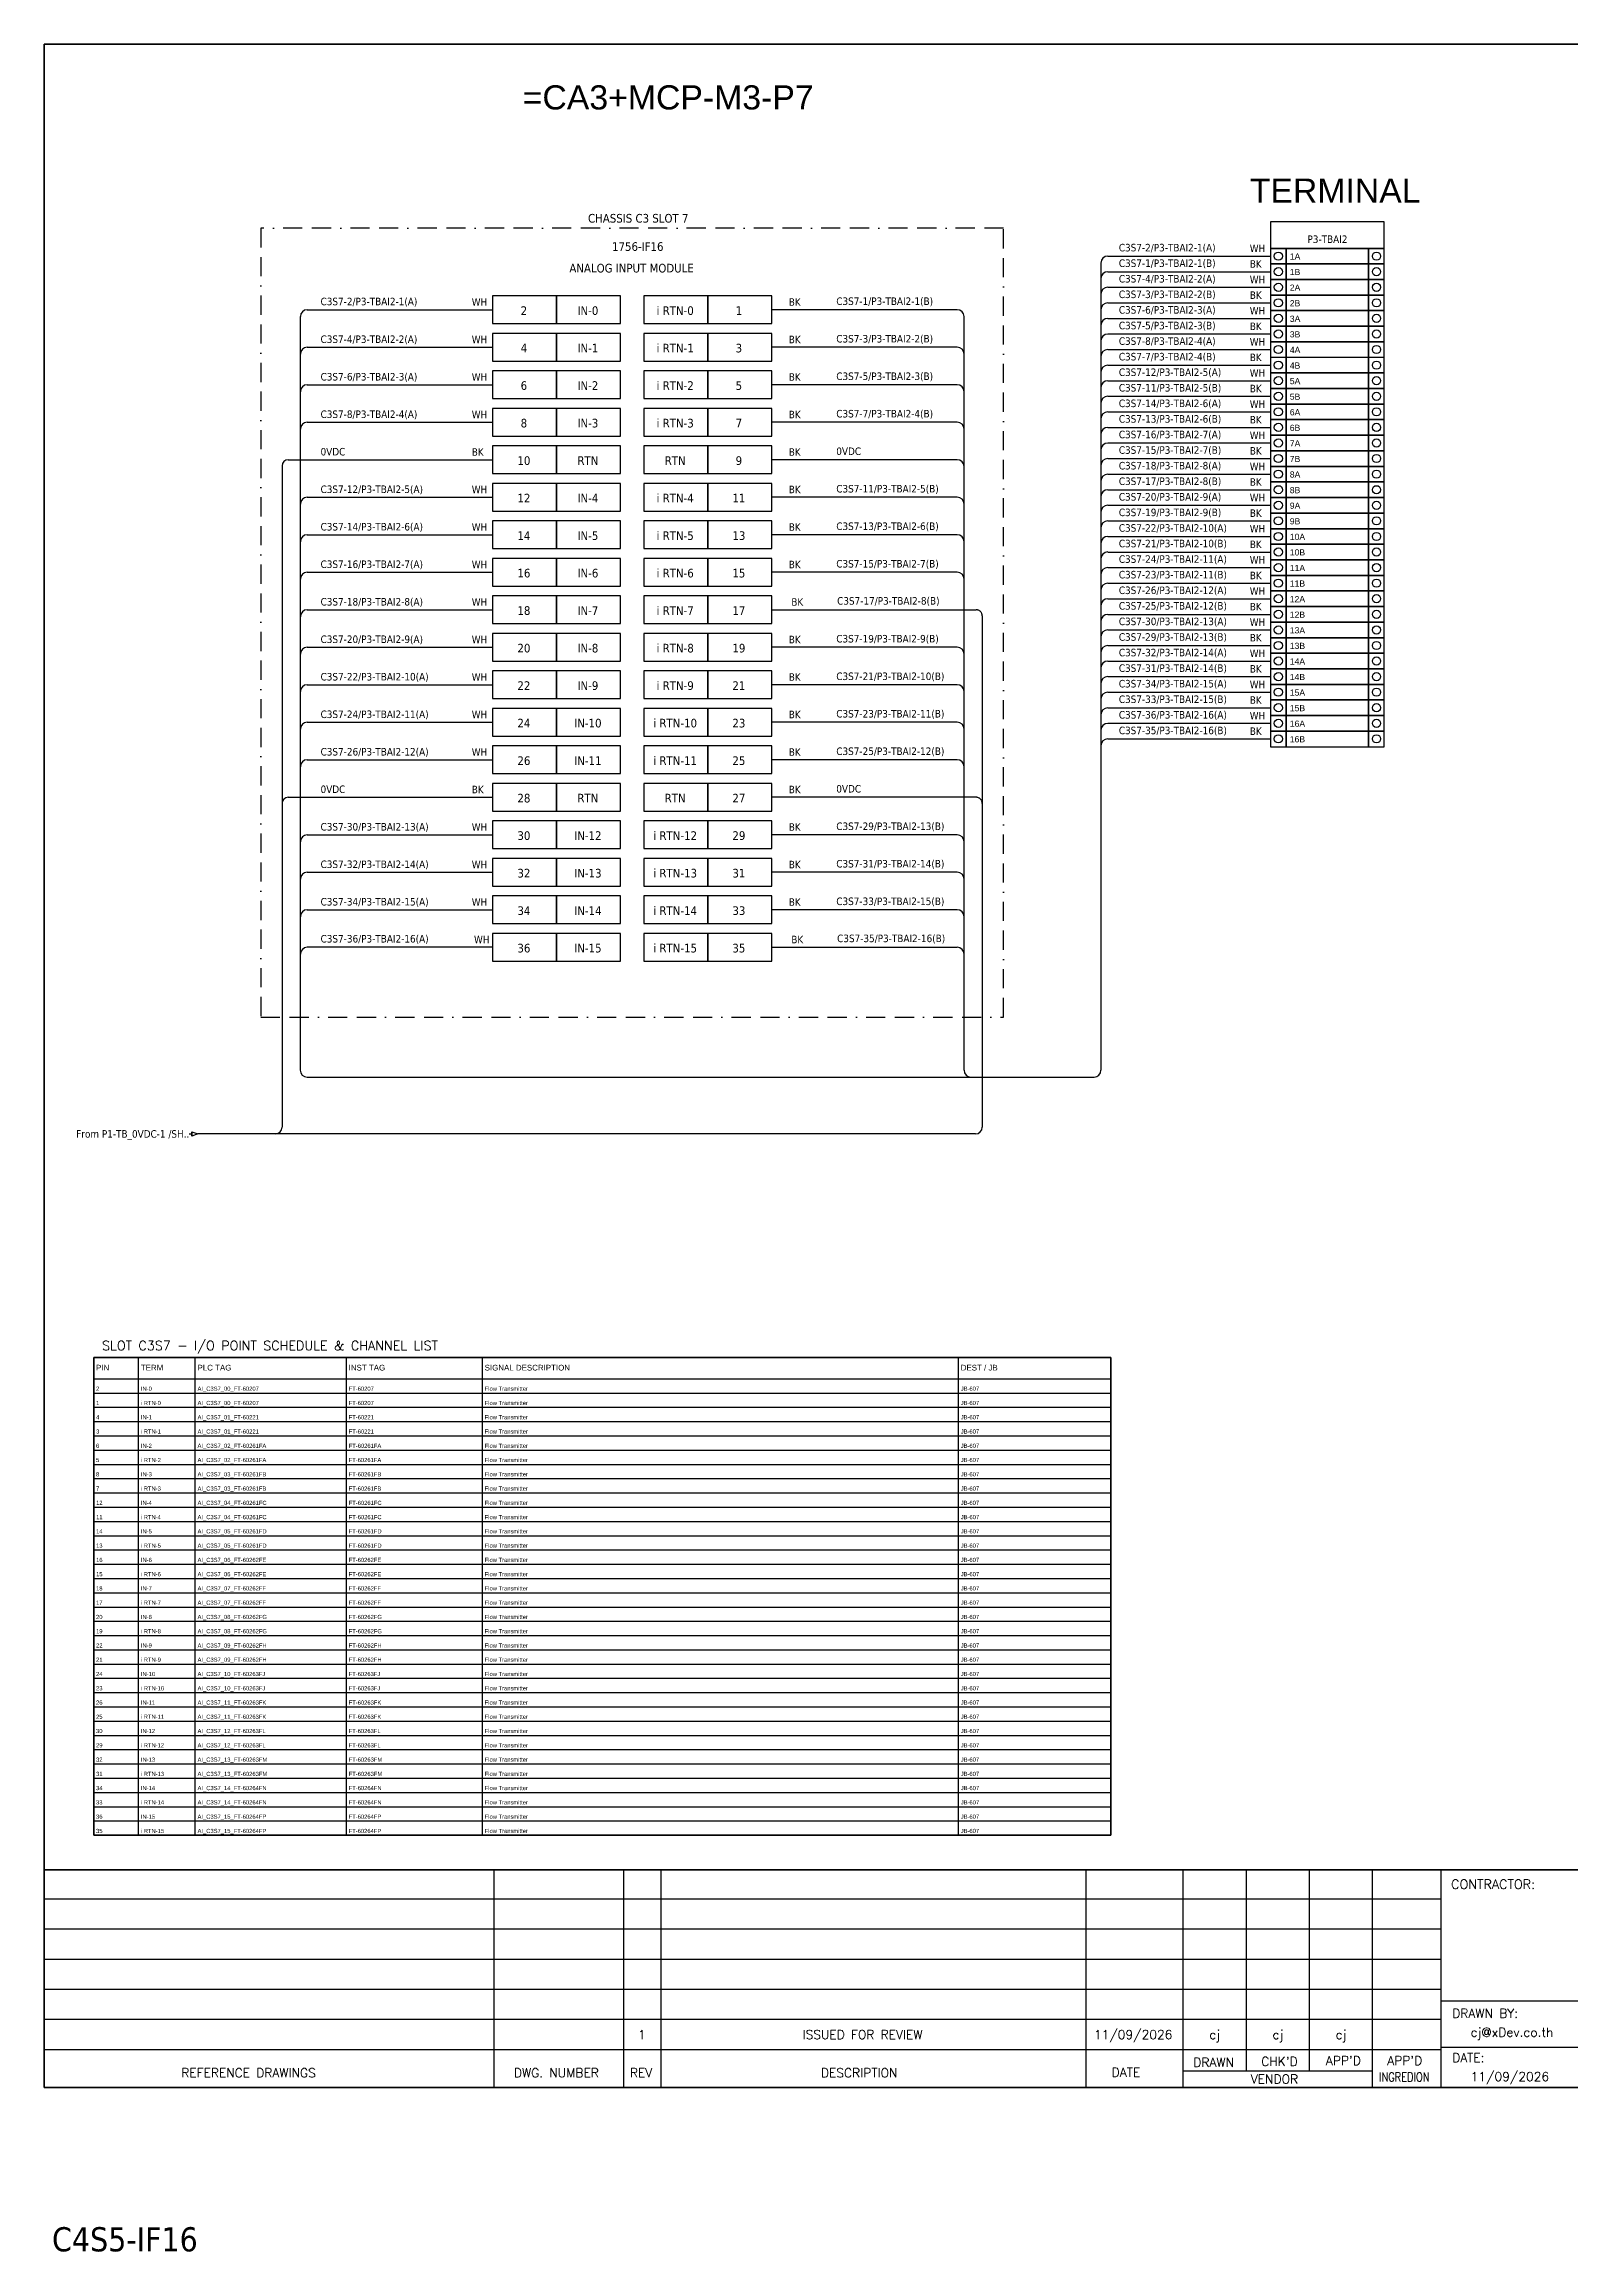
# Model space of a CAD drawing. Header units: millimetres. Extents: x 0 to 62600, y 0 to 14837.
# Drawn here: x 29353 to 31373, y 5791 to 8713 of the extents above; entities that cross this region are included whole.
import ezdxf
from ezdxf.enums import TextEntityAlignment as Align

# ---------------------------------------------------------------- set-up
doc = ezdxf.new("R2010")
doc.units = ezdxf.units.MM
doc.linetypes.add('BORDERX2', pattern=[88.9, 25.4, -12.7, 25.4, -12.7, 0, -12.7])
for name, color, linetype in [('GT_1', 9, 'Continuous'), ('HELPPOINT', 7, 'Continuous'), ('MEMBER', 7, 'Continuous'), ('VECTORS', 7, 'Continuous'), ('x01001-FrameArea', 2, 'BORDERX2')]:
    doc.layers.add(name, color=color, linetype=linetype)
doc.layers.add('IE-EQUIP', color=253, linetype='Continuous', lineweight=25)
doc.layers.add('IE-WIRE', color=7, linetype='Continuous', lineweight=25)
doc.styles.add('ROMANS', font='romans.shx', dxfattribs={"width": 0.85, "height": 25})
doc.styles.get("Standard").update_dxf_attribs({"font": 'arial.ttf'})
doc.styles.add('Tahoma', font='')
doc.styles.get('Tahoma').set_extended_font_data('Tahoma')

# ---------------------------------------------------------------- blocks, each defined once
blk = doc.blocks.new('xTermSingleLayer61')
at = {"color": 7, "ltscale": 25.4}
for points in [[(0, -537), (537, -537), (537, 0), (0, 0)], [(537, -537), (3378, -537), (3378, 0), (537, 0)], [(3378, -537), (3915, -537), (3915, 0), (3378, 0)]]:
    blk.add_lwpolyline(points, close=True, dxfattribs=at)
for centre in [(268, -268), (3647, -268)]:
    blk.add_circle(centre, 141, dxfattribs=at)
blk.add_attdef('TERMINAL_B', (661, -387), '', height=212)
blk = doc.blocks.new('xTerminal_fr_to')
at = {"layer": 'VECTORS', "color": 1, "true_color": 0xff0000}
for p, q in [((-11.3, 0), (-7.8, 0)), ((-7.8, 2.8), (0, 0)), ((-7.8, -2.8), (-7.8, 2.8)), ((-7.8, 2.8), (0, 0)), ((-7.8, 2.8), (-7.8, -2.8)), ((0, 0), (-7.8, -2.8)), ((0, 0), (-7.8, -2.8))]:
    blk.add_line(p, q, dxfattribs=at)

msp = doc.modelspace()

# ---------------------------------------------------------------- linework, layer by layer
at = {"ltscale": 25.4}
for p, q in [((30760.8, 8411.5), (30976.2, 8411.5)), ((30561.3, 8361.2), (30316, 8361.2)), ((30760.8, 8370.3), (30976.2, 8370.3)), ((30760.8, 8329.1), (30976.2, 8329.1)), ((30561.3, 8311.5), (30316, 8311.5)), ((30760.8, 8287.8), (30976.2, 8287.8)), ((30561.3, 8261.9), (30316, 8261.9)), ((30760.8, 8246.6), (30976.2, 8246.6)), ((30561.3, 8212.3), (30316, 8212.3)), ((30760.8, 8205.4), (30976.2, 8205.4)), ((29676, 8162.6), (29946.5, 8162.6)), ((30561.3, 8162.6), (30316, 8162.6)), ((30760.8, 8164.2), (30976.2, 8164.2)), ((30760.8, 8122.9), (30976.2, 8122.9)), ((30561.3, 8113), (30316, 8113)), ((30760.8, 8081.7), (30976.2, 8081.7)), ((30561.3, 8063.4), (30316, 8063.4)), ((30760.8, 8040.5), (30976.2, 8040.5)), ((30561.3, 8013.7), (30316, 8013.7)), ((30760.8, 7999.3), (30976.2, 7999.3)), ((30316, 7964.1), (30586.5, 7964.1)), ((30760.8, 7958), (30976.2, 7958)), ((30561.3, 7914.5), (30316, 7914.5)), ((30760.8, 7916.8), (30976.2, 7916.8)), ((30561.3, 7864.8), (30316, 7864.8)), ((30760.8, 7875.6), (30976.2, 7875.6)), ((30760.8, 7834.4), (30976.2, 7834.4)), ((30561.3, 7815.2), (30316, 7815.2)), ((30760.8, 7793.2), (30976.2, 7793.2)), ((30561.3, 7765.6), (30316, 7765.6)), ((29676, 7715.9), (29946.5, 7715.9)), ((30586.5, 7715.9), (30316, 7715.9)), ((30561.3, 7666.3), (30316, 7666.3)), ((30561.3, 7616.7), (30316, 7616.7)), ((30561.3, 7567.1), (30316, 7567.1)), ((30316, 7517.4), (30561.3, 7517.4))]:
    msp.add_line(p, q, dxfattribs=at)
at = {"color": 7}
for p, q in [((29478.1, 6342.2), (29478.1, 6974.3)), ((29553.1, 6342.2), (29553.1, 6974.3)), ((29753.1, 6342.2), (29753.1, 6974.3)), ((29933.1, 6342.2), (29933.1, 6974.3)), ((30563.1, 6342.2), (30563.1, 6974.3)), ((29418.8, 6946.3), (30764.6, 6946.3))]:
    msp.add_line(p, q, dxfattribs=at)
at = {"color": 8}
for p, q in [((29418.8, 6927.5), (30764.6, 6927.5)), ((29418.8, 6908.6), (30764.6, 6908.6)), ((29418.8, 6889.7), (30764.6, 6889.7)), ((29418.8, 6870.8), (30764.6, 6870.8)), ((29418.8, 6851.9), (30764.6, 6851.9)), ((29418.8, 6833.1), (30764.6, 6833.1)), ((29418.8, 6814.2), (30764.6, 6814.2)), ((29418.8, 6795.3), (30764.6, 6795.3)), ((29418.8, 6776.4), (30764.6, 6776.4)), ((29418.8, 6757.5), (30764.6, 6757.5)), ((29418.8, 6738.7), (30764.6, 6738.7)), ((29418.8, 6719.8), (30764.6, 6719.8)), ((29418.8, 6700.9), (30764.6, 6700.9)), ((29418.8, 6682), (30764.6, 6682)), ((29418.8, 6663.2), (30764.6, 6663.2)), ((29418.8, 6644.3), (30764.6, 6644.3)), ((29418.8, 6625.4), (30764.6, 6625.4)), ((29418.8, 6606.5), (30764.6, 6606.5)), ((29418.8, 6587.6), (30764.6, 6587.6)), ((29418.8, 6568.8), (30764.6, 6568.8)), ((29418.8, 6549.9), (30764.6, 6549.9)), ((29418.8, 6531), (30764.6, 6531)), ((29418.8, 6512.1), (30764.6, 6512.1)), ((29418.8, 6493.3), (30764.6, 6493.3)), ((29418.8, 6474.4), (30764.6, 6474.4)), ((29418.8, 6455.5), (30764.6, 6455.5)), ((29418.8, 6436.6), (30764.6, 6436.6)), ((29418.8, 6417.7), (30764.6, 6417.7)), ((29418.8, 6398.9), (30764.6, 6398.9)), ((29418.8, 6380), (30764.6, 6380)), ((29418.8, 6361.1), (30764.6, 6361.1))]:
    msp.add_line(p, q, dxfattribs=at)
at = {"color": 4, "ltscale": 25.4}
msp.add_lwpolyline([(30976.2, 8442.4), (31126.5, 8442.4), (31126.5, 8477.6), (30976.2, 8477.6)], close=True, dxfattribs=at)
msp.add_lwpolyline([(29418.8, 6974.3), (30764.6, 6974.3), (30764.6, 6342.2), (29418.8, 6342.2)], close=True)
at = {"color": 7}
msp.add_lwpolyline([(29418.8, 6342.2), (30764.6, 6342.2), (30764.6, 6974.3), (29418.8, 6974.3), (29418.8, 6342.2)], dxfattribs=at)
at = {"ltscale": 25.4}
for centre, radius, start, end in [((30760.8, 8402.4), 9.14, 90, 180), ((30561.3, 8352), 9.17, 0, 90), ((30760.8, 8361.1), 9.14, 90, 180), ((30760.8, 8319.9), 9.14, 90, 180), ((30561.3, 8302.4), 9.17, 0, 90), ((30760.8, 8278.7), 9.14, 90, 180), ((30561.3, 8252.7), 9.17, 0, 90), ((30760.8, 8237.5), 9.14, 90, 180), ((30561.3, 8203.1), 9.17, 0, 90), ((30760.8, 8196.3), 9.14, 90, 180), ((30561.3, 8153.5), 9.17, 0, 90), ((30760.8, 8155), 9.14, 90, 180), ((30760.8, 8113.8), 9.14, 90, 180), ((30561.3, 8103.8), 9.17, 0, 90), ((30760.8, 8072.6), 9.14, 90, 180), ((30561.3, 8054.2), 9.17, 0, 90), ((30760.8, 8031.4), 9.14, 90, 180), ((30561.3, 8004.6), 9.17, 0, 90), ((30760.8, 7990.1), 9.14, 90, 180), ((30760.8, 7948.9), 9.14, 90, 180), ((30561.3, 7905.3), 9.17, 0, 90), ((30760.8, 7907.7), 9.14, 90, 180), ((30561.3, 7855.7), 9.17, 0, 90), ((30760.8, 7866.5), 9.14, 90, 180), ((30760.8, 7825.2), 9.14, 90, 180), ((30561.3, 7806), 9.17, 0, 90), ((30760.8, 7784), 9.14, 90, 180), ((30561.3, 7756.4), 9.17, 0, 90), ((30561.3, 7657.1), 9.17, 0, 90), ((30561.3, 7607.5), 9.17, 0, 90), ((30561.3, 7557.9), 9.17, 0, 90), ((30561.3, 7508.2), 9.17, 0, 90)]:
    msp.add_arc(centre, radius, start, end, dxfattribs=at)
at = {"layer": 'GT_1', "color": 4}
for p, q in [((29948.5, 6008.4), (29948.5, 6296.6)), ((30120.4, 6008.4), (30120.4, 6296.6)), ((30169.6, 6008.4), (30169.6, 6296.6)), ((30732.2, 6008.4), (30732.2, 6296.6)), ((30860.5, 6008.4), (30860.5, 6296.6)), ((30944.1, 6030.2), (30944.1, 6296.6)), ((31027.6, 6030.3), (31027.6, 6296.6)), ((31110.9, 6008.4), (31110.9, 6296.6)), ((31201.9, 6008.4), (31201.9, 6296.6)), ((31201.9, 6257.7), (29353.1, 6257.7)), ((31201.9, 6217.9), (29353.1, 6217.9)), ((31201.9, 6178), (29353.1, 6178)), ((31201.9, 6138.1), (29353.1, 6138.1)), ((31988.9, 6122.8), (31201.9, 6122.8)), ((31201.9, 6098.2), (29353.1, 6098.2)), ((31201.8, 6058.2), (29353.1, 6058.2)), ((31988.9, 6061.3), (31201.9, 6061.3)), ((31110.9, 6030.2), (30860.5, 6030.2))]:
    msp.add_line(p, q, dxfattribs=at)
at = {"layer": 'HELPPOINT', "color": 4, "lineweight": 35}
for p, q in [((29353.1, 6008.4), (29353.1, 8712.6)), ((29353.1, 8712.6), (33246.4, 8712.6)), ((29353.1, 6008.4), (29353.1, 8712.6)), ((29353.1, 8712.6), (33246.4, 8712.6)), ((33246.4, 6008.4), (29353.1, 6008.4)), ((33246.4, 6008.4), (29353.1, 6008.4))]:
    msp.add_line(p, q, dxfattribs=at)
at = {"layer": 'IE-EQUIP', "linetype": 'Continuous', "ltscale": 25.4}
for points in [[(29946.5, 8342.8), (30031.2, 8342.8), (30031.2, 8379.5), (29946.5, 8379.5)], [(30031.2, 8342.8), (30115.8, 8342.8), (30115.8, 8379.5), (30031.2, 8379.5)], [(30146.7, 8342.8), (30231.3, 8342.8), (30231.3, 8379.5), (30146.7, 8379.5)], [(30231.3, 8342.8), (30316, 8342.8), (30316, 8379.5), (30231.3, 8379.5)], [(29946.5, 8293.2), (30031.2, 8293.2), (30031.2, 8329.9), (29946.5, 8329.9)], [(30031.2, 8293.2), (30115.8, 8293.2), (30115.8, 8329.9), (30031.2, 8329.9)], [(30146.7, 8293.2), (30231.3, 8293.2), (30231.3, 8329.9), (30146.7, 8329.9)], [(30231.3, 8293.2), (30316, 8293.2), (30316, 8329.9), (30231.3, 8329.9)], [(29946.5, 8243.6), (30031.2, 8243.6), (30031.2, 8280.3), (29946.5, 8280.3)], [(30031.2, 8243.6), (30115.8, 8243.6), (30115.8, 8280.3), (30031.2, 8280.3)], [(30146.7, 8243.6), (30231.3, 8243.6), (30231.3, 8280.3), (30146.7, 8280.3)], [(30231.3, 8243.6), (30316, 8243.6), (30316, 8280.3), (30231.3, 8280.3)], [(29946.5, 8193.9), (30031.2, 8193.9), (30031.2, 8230.6), (29946.5, 8230.6)], [(30031.2, 8193.9), (30115.8, 8193.9), (30115.8, 8230.6), (30031.2, 8230.6)], [(30146.7, 8193.9), (30231.3, 8193.9), (30231.3, 8230.6), (30146.7, 8230.6)], [(30231.3, 8193.9), (30316, 8193.9), (30316, 8230.6), (30231.3, 8230.6)], [(29946.5, 8144.3), (30031.2, 8144.3), (30031.2, 8181), (29946.5, 8181)], [(30031.2, 8144.3), (30115.8, 8144.3), (30115.8, 8181), (30031.2, 8181)], [(30146.7, 8144.3), (30231.3, 8144.3), (30231.3, 8181), (30146.7, 8181)], [(30231.3, 8144.3), (30316, 8144.3), (30316, 8181), (30231.3, 8181)], [(29946.5, 8094.7), (30031.2, 8094.7), (30031.2, 8131.4), (29946.5, 8131.4)], [(30031.2, 8094.7), (30115.8, 8094.7), (30115.8, 8131.4), (30031.2, 8131.4)], [(30146.7, 8094.7), (30231.3, 8094.7), (30231.3, 8131.4), (30146.7, 8131.4)], [(30231.3, 8094.7), (30316, 8094.7), (30316, 8131.4), (30231.3, 8131.4)], [(29946.5, 8045), (30031.2, 8045), (30031.2, 8081.7), (29946.5, 8081.7)], [(30031.2, 8045), (30115.8, 8045), (30115.8, 8081.7), (30031.2, 8081.7)], [(30146.7, 8045), (30231.3, 8045), (30231.3, 8081.7), (30146.7, 8081.7)], [(30231.3, 8045), (30316, 8045), (30316, 8081.7), (30231.3, 8081.7)], [(29946.5, 7995.4), (30031.2, 7995.4), (30031.2, 8032.1), (29946.5, 8032.1)], [(30031.2, 7995.4), (30115.8, 7995.4), (30115.8, 8032.1), (30031.2, 8032.1)], [(30146.7, 7995.4), (30231.3, 7995.4), (30231.3, 8032.1), (30146.7, 8032.1)], [(30231.3, 7995.4), (30316, 7995.4), (30316, 8032.1), (30231.3, 8032.1)], [(29946.5, 7945.8), (30031.2, 7945.8), (30031.2, 7982.5), (29946.5, 7982.5)], [(30031.2, 7945.8), (30115.8, 7945.8), (30115.8, 7982.5), (30031.2, 7982.5)], [(30146.7, 7945.8), (30231.3, 7945.8), (30231.3, 7982.5), (30146.7, 7982.5)], [(30231.3, 7945.8), (30316, 7945.8), (30316, 7982.5), (30231.3, 7982.5)], [(29946.5, 7896.1), (30031.2, 7896.1), (30031.2, 7932.8), (29946.5, 7932.8)], [(30031.2, 7896.1), (30115.8, 7896.1), (30115.8, 7932.8), (30031.2, 7932.8)], [(30146.7, 7896.1), (30231.3, 7896.1), (30231.3, 7932.8), (30146.7, 7932.8)], [(30231.3, 7896.1), (30316, 7896.1), (30316, 7932.8), (30231.3, 7932.8)], [(29946.5, 7846.5), (30031.2, 7846.5), (30031.2, 7883.2), (29946.5, 7883.2)], [(30031.2, 7846.5), (30115.8, 7846.5), (30115.8, 7883.2), (30031.2, 7883.2)], [(30146.7, 7846.5), (30231.3, 7846.5), (30231.3, 7883.2), (30146.7, 7883.2)], [(30231.3, 7846.5), (30316, 7846.5), (30316, 7883.2), (30231.3, 7883.2)], [(29946.5, 7796.9), (30031.2, 7796.9), (30031.2, 7833.6), (29946.5, 7833.6)], [(30031.2, 7796.9), (30115.8, 7796.9), (30115.8, 7833.6), (30031.2, 7833.6)], [(30146.7, 7796.9), (30231.3, 7796.9), (30231.3, 7833.6), (30146.7, 7833.6)], [(30231.3, 7796.9), (30316, 7796.9), (30316, 7833.6), (30231.3, 7833.6)], [(29946.5, 7747.2), (30031.2, 7747.2), (30031.2, 7783.9), (29946.5, 7783.9)], [(30031.2, 7747.2), (30115.8, 7747.2), (30115.8, 7783.9), (30031.2, 7783.9)], [(30146.7, 7747.2), (30231.3, 7747.2), (30231.3, 7783.9), (30146.7, 7783.9)], [(30231.3, 7747.2), (30316, 7747.2), (30316, 7783.9), (30231.3, 7783.9)], [(29946.5, 7697.6), (30031.2, 7697.6), (30031.2, 7734.3), (29946.5, 7734.3)], [(30031.2, 7697.6), (30115.8, 7697.6), (30115.8, 7734.3), (30031.2, 7734.3)], [(30146.7, 7697.6), (30231.3, 7697.6), (30231.3, 7734.3), (30146.7, 7734.3)], [(30231.3, 7697.6), (30316, 7697.6), (30316, 7734.3), (30231.3, 7734.3)], [(29946.5, 7648), (30031.2, 7648), (30031.2, 7684.7), (29946.5, 7684.7)], [(30031.2, 7648), (30115.8, 7648), (30115.8, 7684.7), (30031.2, 7684.7)], [(30146.7, 7648), (30231.3, 7648), (30231.3, 7684.7), (30146.7, 7684.7)], [(30231.3, 7648), (30316, 7648), (30316, 7684.7), (30231.3, 7684.7)], [(29946.5, 7598.3), (30031.2, 7598.3), (30031.2, 7635), (29946.5, 7635)], [(30031.2, 7598.3), (30115.8, 7598.3), (30115.8, 7635), (30031.2, 7635)], [(30146.7, 7598.3), (30231.3, 7598.3), (30231.3, 7635), (30146.7, 7635)], [(30231.3, 7598.3), (30316, 7598.3), (30316, 7635), (30231.3, 7635)], [(29946.5, 7548.7), (30031.2, 7548.7), (30031.2, 7585.4), (29946.5, 7585.4)], [(30031.2, 7548.7), (30115.8, 7548.7), (30115.8, 7585.4), (30031.2, 7585.4)], [(30146.7, 7548.7), (30231.3, 7548.7), (30231.3, 7585.4), (30146.7, 7585.4)], [(30231.3, 7548.7), (30316, 7548.7), (30316, 7585.4), (30231.3, 7585.4)], [(29946.5, 7499.1), (30031.2, 7499.1), (30031.2, 7535.8), (29946.5, 7535.8)], [(30031.2, 7499.1), (30115.8, 7499.1), (30115.8, 7535.8), (30031.2, 7535.8)], [(30146.7, 7499.1), (30231.3, 7499.1), (30231.3, 7535.8), (30146.7, 7535.8)], [(30231.3, 7499.1), (30316, 7499.1), (30316, 7535.8), (30231.3, 7535.8)]]:
    msp.add_lwpolyline(points, close=True, dxfattribs=at)
at = {"layer": 'IE-WIRE', "color": 4, "ltscale": 25.4}
for p, q in [((30751.7, 8423), (30751.7, 7354.6)), ((30760.8, 8432.1), (30976.2, 8432.1)), ((30760.8, 8390.9), (30976.2, 8390.9)), ((29701.3, 8361.2), (29946.5, 8361.2)), ((29692.1, 8352), (29692.1, 7354.6)), ((30570.4, 8352), (30570.4, 7354.6)), ((30760.8, 8349.7), (30976.2, 8349.7)), ((29701.3, 8311.5), (29946.5, 8311.5)), ((30760.8, 8308.4), (30976.2, 8308.4)), ((29701.3, 8261.9), (29946.5, 8261.9)), ((30760.8, 8267.2), (30976.2, 8267.2)), ((29701.3, 8212.3), (29946.5, 8212.3)), ((30760.8, 8226), (30976.2, 8226)), ((30760.8, 8184.8), (30976.2, 8184.8)), ((30760.8, 8143.6), (30976.2, 8143.6)), ((29701.3, 8113), (29946.5, 8113)), ((30760.8, 8102.3), (30976.2, 8102.3)), ((29701.3, 8063.4), (29946.5, 8063.4)), ((30760.8, 8061.1), (30976.2, 8061.1)), ((29701.3, 8013.7), (29946.5, 8013.7)), ((30760.8, 8019.9), (30976.2, 8019.9)), ((30760.8, 7978.7), (30976.2, 7978.7)), ((29701.3, 7964.1), (29946.5, 7964.1)), ((30760.8, 7937.4), (30976.2, 7937.4)), ((29701.3, 7914.5), (29946.5, 7914.5)), ((30760.8, 7896.2), (30976.2, 7896.2)), ((29701.3, 7864.8), (29946.5, 7864.8)), ((30760.8, 7855), (30976.2, 7855)), ((29701.3, 7815.2), (29946.5, 7815.2)), ((30760.8, 7813.8), (30976.2, 7813.8)), ((29701.3, 7765.6), (29946.5, 7765.6)), ((29701.3, 7666.3), (29946.5, 7666.3)), ((29701.3, 7616.7), (29946.5, 7616.7)), ((29701.3, 7567.1), (29946.5, 7567.1)), ((29946.5, 7517.4), (29701.3, 7517.4))]:
    msp.add_line(p, q, dxfattribs=at)
at = {"layer": 'IE-WIRE', "color": 7, "ltscale": 25.4}
for p, q in [((29668, 8154.6), (29668, 7279.4)), ((30594.5, 7956.1), (30594.5, 7279.4)), ((30585.6, 7270.4), (29556.5, 7270.4))]:
    msp.add_line(p, q, dxfattribs=at)
at = {"layer": 'IE-WIRE', "color": 4}
msp.add_line((29701.2, 7345.4), (30742.5, 7345.4), dxfattribs=at)
at = {"layer": 'IE-WIRE', "color": 4, "ltscale": 25.4}
for centre, radius in [((30760.8, 8423), 9.14), ((30760.8, 8381.8), 9.14), ((29701.3, 8352), 9.17), ((30760.8, 8340.5), 9.14), ((29701.3, 8302.4), 9.17), ((30760.8, 8299.3), 9.14), ((29701.3, 8252.7), 9.17), ((30760.8, 8258.1), 9.14), ((29701.3, 8203.1), 9.17), ((30760.8, 8216.9), 9.14), ((30760.8, 8175.6), 9.14), ((30760.8, 8134.4), 9.14), ((29701.3, 8103.8), 9.17), ((30760.8, 8093.2), 9.14), ((29701.3, 8054.2), 9.17), ((30760.8, 8052), 9.14), ((29701.3, 8004.6), 9.17), ((30760.8, 8010.7), 9.14), ((30760.8, 7969.5), 9.14), ((29701.3, 7954.9), 9.17), ((30760.8, 7928.3), 9.14), ((29701.3, 7905.3), 9.17), ((30760.8, 7887.1), 9.14), ((29701.3, 7855.7), 9.17), ((30760.8, 7845.9), 9.14), ((29701.3, 7806), 9.17), ((30760.8, 7804.6), 9.14), ((29701.3, 7756.4), 9.17), ((29701.3, 7657.1), 9.17), ((29701.3, 7607.5), 9.17), ((29701.3, 7557.9), 9.17), ((29701.3, 7508.2), 9.17)]:
    msp.add_arc(centre, radius, 90, 180, dxfattribs=at)
at = {"layer": 'IE-WIRE', "ltscale": 25.4}
for centre in [(29676, 8154.6), (29676, 7707.9)]:
    msp.add_arc(centre, 8, 90, 180, dxfattribs=at)
at = {"layer": 'IE-WIRE', "color": 4}
for centre, start, end in [((29701.2, 7354.6), 180, 270), ((30579.6, 7354.6), 180, 270), ((30742.5, 7354.6), 270, 0)]:
    msp.add_arc(centre, 9.14, start, end, dxfattribs=at)
at = {"layer": 'IE-WIRE', "color": 7, "ltscale": 25.4}
for centre in [(29659, 7279.4), (30585.6, 7279.4), (30585.6, 7279.4)]:
    msp.add_arc(centre, 8.96, 270, 0, dxfattribs=at)
at = {"layer": 'MEMBER', "color": 4, "lineweight": 35}
msp.add_line((29353.1, 6296.6), (33246.4, 6296.6), dxfattribs=at)
msp.add_line((29353.1, 6296.6), (33246.4, 6296.6), dxfattribs=at)
at = {"layer": 'x01001-FrameArea'}
msp.add_lwpolyline([(29639.8, 7425.1), (30622.8, 7425.1), (30622.8, 8468.9), (29639.8, 8468.9)], close=True, dxfattribs=at)
at = {"layer": 'x01001-FrameArea', "ltscale": 25.4}
for centre in [(30586.5, 7956.1), (30586.5, 7707.9)]:
    msp.add_arc(centre, 8, 0, 90, dxfattribs=at)

# ---------------------------------------------------------------- block references
at = {"xscale": 0.0384, "yscale": 0.0384, "zscale": 0.0384}
for p, values in [((30976.2, 8442.4), {'TERMINAL_B': '1A'}), ((30976.2, 8421.8), {'TERMINAL_B': '1B'}), ((30976.2, 8401.2), {'TERMINAL_B': '2A'}), ((30976.2, 8380.6), {'TERMINAL_B': '2B'}), ((30976.2, 8360), {'TERMINAL_B': '3A'}), ((30976.2, 8339.4), {'TERMINAL_B': '3B'}), ((30976.2, 8318.8), {'TERMINAL_B': '4A'}), ((30976.2, 8298.1), {'TERMINAL_B': '4B'}), ((30976.2, 8277.5), {'TERMINAL_B': '5A'}), ((30976.2, 8256.9), {'TERMINAL_B': '5B'}), ((30976.2, 8236.3), {'TERMINAL_B': '6A'}), ((30976.2, 8215.7), {'TERMINAL_B': '6B'}), ((30976.2, 8195.1), {'TERMINAL_B': '7A'}), ((30976.2, 8174.5), {'TERMINAL_B': '7B'}), ((30976.2, 8153.9), {'TERMINAL_B': '8A'}), ((30976.2, 8133.2), {'TERMINAL_B': '8B'}), ((30976.2, 8112.6), {'TERMINAL_B': '9A'}), ((30976.2, 8092), {'TERMINAL_B': '9B'}), ((30976.2, 8071.4), {'TERMINAL_B': '10A'}), ((30976.2, 8050.8), {'TERMINAL_B': '10B'}), ((30976.2, 8030.2), {'TERMINAL_B': '11A'}), ((30976.2, 8009.6), {'TERMINAL_B': '11B'}), ((30976.2, 7989), {'TERMINAL_B': '12A'}), ((30976.2, 7968.4), {'TERMINAL_B': '12B'}), ((30976.2, 7947.7), {'TERMINAL_B': '13A'}), ((30976.2, 7927.1), {'TERMINAL_B': '13B'}), ((30976.2, 7906.5), {'TERMINAL_B': '14A'}), ((30976.2, 7885.9), {'TERMINAL_B': '14B'}), ((30976.2, 7865.3), {'TERMINAL_B': '15A'}), ((30976.2, 7844.7), {'TERMINAL_B': '15B'}), ((30976.2, 7824.1), {'TERMINAL_B': '16A'}), ((30976.2, 7803.5), {'TERMINAL_B': '16B'})]:
    msp.add_blockref('xTermSingleLayer61', p, dxfattribs=at).add_auto_attribs(values)
msp.add_blockref('xTerminal_fr_to', (29556.5, 7270.4))

# ---------------------------------------------------------------- texts
at = {"color": 2}
for s, p in [('=CA3+MCP-M3-P7', (29986.4, 8626.2)), ('TERMINAL', (30948.6, 8502.8))]:
    msp.add_text(s, height=32, dxfattribs=at).set_placement(p)
at = {"color": 2, "style": 'Tahoma'}
for s, height, p in [('CHASSIS C3 SLOT 7', 11.441, (30139.3, 8482.2)), ('1756-IF16', 11.44, (30138.7, 8444.8)), ('ANALOG INPUT MODULE', 11.441, (30130.5, 8416.2)), ('2', 11.4, (29988, 8360)), ('IN-0', 11.44, (30072.7, 8360)), ('i RTN-0', 11.44, (30188.2, 8360)), ('1', 11.4, (30272.5, 8360)), ('4', 11.4, (29988, 8310.4)), ('IN-1', 11.44, (30072.7, 8310.4)), ('i RTN-1', 11.44, (30188.2, 8310.4)), ('3', 11.4, (30272.5, 8310.4)), ('6', 11.4, (29988, 8260.8)), ('IN-2', 11.44, (30072.7, 8260.8)), ('i RTN-2', 11.44, (30188.2, 8260.8)), ('5', 11.4, (30272.5, 8260.8)), ('8', 11.4, (29988, 8211.1)), ('IN-3', 11.44, (30072.7, 8211.1)), ('i RTN-3', 11.44, (30188.2, 8211.1)), ('7', 11.4, (30272.5, 8211.1)), ('10', 11.44, (29988, 8161.5)), ('RTN', 11.44, (30072.7, 8161.5)), ('RTN', 11.44, (30188.2, 8161.5)), ('9', 11.4, (30272.5, 8161.5)), ('12', 11.44, (29988, 8111.9)), ('IN-4', 11.44, (30072.7, 8111.9)), ('i RTN-4', 11.44, (30188.2, 8111.9)), ('11', 11.44, (30272.5, 8111.9)), ('14', 11.44, (29988, 8062.2)), ('IN-5', 11.44, (30072.7, 8062.2)), ('i RTN-5', 11.44, (30188.2, 8062.2)), ('13', 11.44, (30272.5, 8062.2)), ('16', 11.44, (29988, 8012.6)), ('IN-6', 11.44, (30072.7, 8012.6)), ('i RTN-6', 11.44, (30188.2, 8012.6)), ('15', 11.44, (30272.5, 8012.6)), ('18', 11.44, (29988, 7963)), ('IN-7', 11.44, (30072.7, 7963)), ('i RTN-7', 11.44, (30188.2, 7963)), ('17', 11.44, (30272.5, 7963)), ('20', 11.44, (29988, 7913.3)), ('IN-8', 11.44, (30072.7, 7913.3)), ('i RTN-8', 11.44, (30188.2, 7913.3)), ('19', 11.44, (30272.5, 7913.3)), ('22', 11.44, (29988, 7863.7)), ('IN-9', 11.44, (30072.7, 7863.7)), ('i RTN-9', 11.44, (30188.2, 7863.7)), ('21', 11.44, (30272.5, 7863.7)), ('24', 11.44, (29988, 7814.1)), ('IN-10', 11.44, (30072.7, 7814.1)), ('i RTN-10', 11.44, (30188.2, 7814.1)), ('23', 11.44, (30272.5, 7814.1)), ('26', 11.44, (29988, 7764.4)), ('IN-11', 11.44, (30072.7, 7764.4)), ('i RTN-11', 11.44, (30188.2, 7764.4)), ('25', 11.44, (30272.5, 7764.4)), ('28', 11.44, (29988, 7714.8)), ('RTN', 11.44, (30072.7, 7714.8)), ('RTN', 11.44, (30188.2, 7714.8)), ('27', 11.44, (30272.5, 7714.8)), ('30', 11.44, (29988, 7665.2)), ('IN-12', 11.44, (30072.7, 7665.2)), ('i RTN-12', 11.44, (30188.2, 7665.2)), ('29', 11.44, (30272.5, 7665.2)), ('32', 11.44, (29988, 7615.5)), ('IN-13', 11.44, (30072.7, 7615.5)), ('i RTN-13', 11.44, (30188.2, 7615.5)), ('31', 11.44, (30272.5, 7615.5)), ('34', 11.44, (29988, 7565.9)), ('IN-14', 11.44, (30072.7, 7565.9)), ('i RTN-14', 11.44, (30188.2, 7565.9)), ('33', 11.44, (30272.5, 7565.9)), ('36', 11.44, (29988, 7516.3)), ('IN-15', 11.44, (30072.7, 7516.3)), ('i RTN-15', 11.44, (30188.2, 7516.3)), ('35', 11.44, (30272.5, 7516.3))]:
    msp.add_text(s, height=height, dxfattribs=at).set_placement(p, align=Align.MIDDLE_CENTER)
at = {"color": 4, "style": 'Tahoma'}
for s, height, p in [('C3S7-2/P3-TBAI2-1(A)', 9.949, (30775.3, 8438.4)), ('WH', 9.95, (30948.6, 8437.4)), ('C3S7-4/P3-TBAI2-2(A)', 9.949, (30775.3, 8397.2)), ('WH', 9.95, (30948.6, 8396.1)), ('C3S7-2/P3-TBAI2-1(A)', 9.949, (29718.9, 8367.1)), ('WH', 9.95, (29919, 8366.4)), ('C3S7-6/P3-TBAI2-3(A)', 9.949, (30775.3, 8356)), ('WH', 9.95, (30948.6, 8354.9)), ('C3S7-4/P3-TBAI2-2(A)', 9.949, (29718.9, 8317.2)), ('WH', 9.95, (29919, 8316.8)), ('C3S7-8/P3-TBAI2-4(A)', 9.949, (30775.3, 8314.7)), ('WH', 9.95, (30948.6, 8313.7)), ('C3S7-6/P3-TBAI2-3(A)', 9.949, (29718.9, 8267.5)), ('WH', 9.95, (29919, 8267.2)), ('C3S7-12/P3-TBAI2-5(A)', 9.949, (30775.3, 8273.5)), ('WH', 9.95, (30948.6, 8272.5)), ('C3S7-14/P3-TBAI2-6(A)', 9.949, (30775.3, 8232.3)), ('WH', 9.95, (30948.6, 8231.3)), ('C3S7-8/P3-TBAI2-4(A)', 9.949, (29718.9, 8217.9)), ('WH', 9.95, (29919, 8217.5)), ('C3S7-16/P3-TBAI2-7(A)', 9.949, (30775.3, 8191.1)), ('WH', 9.95, (30948.6, 8190)), ('C3S7-18/P3-TBAI2-8(A)', 9.949, (30775.3, 8149.8)), ('WH', 9.95, (30948.6, 8148.8)), ('C3S7-12/P3-TBAI2-5(A)', 9.949, (29718.9, 8118.6)), ('WH', 9.95, (29919, 8118.3)), ('C3S7-20/P3-TBAI2-9(A)', 9.949, (30775.3, 8108.6)), ('WH', 9.95, (30948.6, 8107.6)), ('C3S7-14/P3-TBAI2-6(A)', 9.949, (29718.9, 8069)), ('WH', 9.95, (29919, 8068.6)), ('C3S7-22/P3-TBAI2-10(A)', 9.949, (30775.3, 8067.4)), ('WH', 9.95, (30948.6, 8066.4)), ('C3S7-24/P3-TBAI2-11(A)', 9.949, (30775.3, 8026.2)), ('WH', 9.95, (30948.6, 8025.1)), ('C3S7-16/P3-TBAI2-7(A)', 9.949, (29718.9, 8019.4)), ('WH', 9.95, (29919, 8019)), ('C3S7-18/P3-TBAI2-8(A)', 9.949, (29718.9, 7969.7)), ('WH', 9.95, (29919, 7969.4)), ('C3S7-26/P3-TBAI2-12(A)', 9.949, (30775.3, 7984.9)), ('WH', 9.95, (30948.6, 7983.9)), ('C3S7-30/P3-TBAI2-13(A)', 9.949, (30775.3, 7943.7)), ('WH', 9.95, (30948.6, 7942.7)), ('C3S7-20/P3-TBAI2-9(A)', 9.949, (29718.9, 7920.1)), ('WH', 9.95, (29919, 7919.7)), ('C3S7-32/P3-TBAI2-14(A)', 9.949, (30775.3, 7902.5)), ('WH', 9.95, (30948.6, 7901.5)), ('C3S7-22/P3-TBAI2-10(A)', 9.949, (29718.9, 7870.5)), ('WH', 9.95, (29919, 7870.1)), ('C3S7-34/P3-TBAI2-15(A)', 9.949, (30775.3, 7861.3)), ('WH', 9.95, (30948.6, 7860.2)), ('C3S7-24/P3-TBAI2-11(A)', 9.949, (29718.9, 7820.8)), ('WH', 9.95, (29919, 7820.5)), ('C3S7-36/P3-TBAI2-16(A)', 9.949, (30775.3, 7820.1)), ('WH', 9.95, (30948.6, 7819)), ('C3S7-26/P3-TBAI2-12(A)', 9.949, (29718.9, 7771.2)), ('WH', 9.95, (29919, 7770.8)), ('C3S7-30/P3-TBAI2-13(A)', 9.949, (29718.9, 7671.9)), ('WH', 9.95, (29919, 7671.6)), ('C3S7-32/P3-TBAI2-14(A)', 9.949, (29718.9, 7622.3)), ('WH', 9.95, (29919, 7621.9)), ('C3S7-34/P3-TBAI2-15(A)', 9.949, (29718.9, 7572.7)), ('WH', 9.95, (29919, 7572.3)), ('C3S7-36/P3-TBAI2-16(A)', 9.949, (29718.9, 7523.7)), ('WH', 9.95, (29922, 7522.7))]:
    msp.add_text(s, height=height, dxfattribs=at).set_placement(p)
msp.add_text('P3-TBAI2', height=9.95, dxfattribs=at).set_placement((31051.4, 8454.5), align=Align.MIDDLE_CENTER)
at = {"style": 'Tahoma'}
for s, height, p in [('C3S7-1/P3-TBAI2-1(B)', 9.949, (30775.3, 8417.8)), ('BK', 9.95, (30948.6, 8416.8)), ('C3S7-3/P3-TBAI2-2(B)', 9.949, (30775.3, 8376.6)), ('BK', 9.95, (30948.6, 8375.5)), ('BK', 9.95, (30338.5, 8366.4)), ('C3S7-1/P3-TBAI2-1(B)', 9.949, (30401.4, 8367.5)), ('C3S7-3/P3-TBAI2-2(B)', 9.949, (30401.4, 8317.8)), ('C3S7-5/P3-TBAI2-3(B)', 9.949, (30775.3, 8335.3)), ('BK', 9.95, (30948.6, 8334.3)), ('BK', 9.95, (30338.5, 8316.8)), ('C3S7-7/P3-TBAI2-4(B)', 9.949, (30775.3, 8294.1)), ('BK', 9.95, (30948.6, 8293.1)), ('BK', 9.95, (30338.5, 8267.2)), ('C3S7-5/P3-TBAI2-3(B)', 9.949, (30401.4, 8268.2)), ('C3S7-11/P3-TBAI2-5(B)', 9.949, (30775.3, 8252.9)), ('BK', 9.95, (30948.6, 8251.9)), ('BK', 9.95, (30338.5, 8217.5)), ('C3S7-7/P3-TBAI2-4(B)', 9.949, (30401.4, 8218.6)), ('C3S7-13/P3-TBAI2-6(B)', 9.949, (30775.3, 8211.7)), ('BK', 9.95, (30948.6, 8210.6)), ('0VDC', 9.95, (29718.9, 8168.3)), ('BK', 9.95, (29919, 8167.9)), ('BK', 9.95, (30338.5, 8167.9)), ('0VDC', 9.95, (30401.4, 8168.9)), ('C3S7-15/P3-TBAI2-7(B)', 9.949, (30775.3, 8170.5)), ('BK', 9.95, (30948.6, 8169.4)), ('BK', 9.95, (30338.5, 8118.3)), ('C3S7-11/P3-TBAI2-5(B)', 9.949, (30401.4, 8119.3)), ('C3S7-17/P3-TBAI2-8(B)', 9.949, (30775.3, 8129.2)), ('BK', 9.95, (30948.6, 8128.2)), ('C3S7-19/P3-TBAI2-9(B)', 9.949, (30775.3, 8088)), ('BK', 9.95, (30948.6, 8087)), ('BK', 9.95, (30338.5, 8068.6)), ('C3S7-13/P3-TBAI2-6(B)', 9.949, (30401.4, 8069.7)), ('C3S7-21/P3-TBAI2-10(B)', 9.949, (30775.3, 8046.8)), ('BK', 9.95, (30948.6, 8045.7)), ('BK', 9.95, (30338.5, 8019)), ('C3S7-15/P3-TBAI2-7(B)', 9.949, (30401.4, 8020)), ('C3S7-23/P3-TBAI2-11(B)', 9.949, (30775.3, 8005.6)), ('BK', 9.95, (30948.6, 8004.5)), ('BK', 9.95, (30341.9, 7969.4)), ('C3S7-17/P3-TBAI2-8(B)', 9.949, (30402.5, 7970.9)), ('C3S7-25/P3-TBAI2-12(B)', 9.949, (30775.3, 7964.3)), ('BK', 9.95, (30948.6, 7963.3)), ('BK', 9.95, (30338.5, 7919.7)), ('C3S7-19/P3-TBAI2-9(B)', 9.949, (30401.4, 7920.8)), ('C3S7-29/P3-TBAI2-13(B)', 9.949, (30775.3, 7923.1)), ('BK', 9.95, (30948.6, 7922.1)), ('C3S7-31/P3-TBAI2-14(B)', 9.949, (30775.3, 7881.9)), ('BK', 9.95, (30948.6, 7880.9)), ('BK', 9.95, (30338.5, 7870.1)), ('C3S7-21/P3-TBAI2-10(B)', 9.949, (30401.4, 7871.1)), ('BK', 9.95, (30338.5, 7820.5)), ('C3S7-23/P3-TBAI2-11(B)', 9.949, (30401.4, 7821.5)), ('C3S7-33/P3-TBAI2-15(B)', 9.949, (30775.3, 7840.7)), ('BK', 9.95, (30948.6, 7839.6)), ('C3S7-35/P3-TBAI2-16(B)', 9.949, (30775.3, 7799.4)), ('BK', 9.95, (30948.6, 7798.4)), ('BK', 9.95, (30338.5, 7770.8)), ('C3S7-25/P3-TBAI2-12(B)', 9.949, (30401.4, 7771.9)), ('0VDC', 9.95, (29718.9, 7721.6)), ('BK', 9.95, (29919, 7721.2)), ('BK', 9.95, (30338.5, 7721.2)), ('0VDC', 9.95, (30401.4, 7722.2)), ('BK', 9.95, (30338.5, 7671.6)), ('C3S7-29/P3-TBAI2-13(B)', 9.949, (30401.4, 7672.6)), ('BK', 9.95, (30338.5, 7621.9)), ('C3S7-31/P3-TBAI2-14(B)', 9.949, (30401.4, 7623)), ('BK', 9.95, (30338.5, 7572.3)), ('C3S7-33/P3-TBAI2-15(B)', 9.949, (30401.4, 7573.3)), ('BK', 9.95, (30341.9, 7522.7)), ('C3S7-35/P3-TBAI2-16(B)', 9.949, (30402.5, 7524.2))]:
    msp.add_text(s, height=height, dxfattribs=at).set_placement(p)
at = {"color": 7, "style": 'Tahoma'}
msp.add_text('From P1-TB_0VDC-1 /SH..', height=9.949, dxfattribs=at).set_placement((29545.2, 7270.4), align=Align.MIDDLE_RIGHT)
at = {"color": 3}
for s, p in [('PIN', (29421.8, 6957.3)), ('TERM', (29481.1, 6957.3)), ('PLC TAG', (29556.1, 6957.3)), ('INST TAG', (29756.1, 6957.3)), ('SIGNAL DESCRIPTION', (29936.1, 6957.3)), ('DEST / JB', (30566.1, 6957.3))]:
    msp.add_text(s, height=7.5, dxfattribs=at).set_placement(p)
at = {"color": 7}
for s, p in [('2', (29421.8, 6930.5)), ('IN-0', (29481.1, 6930.5)), ('AI_C3S7_00_FT-60207', (29556.1, 6930.5)), ('FT-60207', (29756.1, 6930.5)), ('Flow Transmitter', (29936.1, 6930.5)), ('JB-607', (30566.1, 6930.5)), ('4', (29421.8, 6892.7)), ('1', (29421.8, 6911.6)), ('i RTN-0', (29481.1, 6911.6)), ('IN-1', (29481.1, 6892.7)), ('AI_C3S7_00_FT-60207', (29556.1, 6911.6)), ('AI_C3S7_01_FT-60221', (29556.1, 6892.7)), ('FT-60207', (29756.1, 6911.6)), ('FT-60221', (29756.1, 6892.7)), ('Flow Transmitter', (29936.1, 6911.6)), ('Flow Transmitter', (29936.1, 6892.7)), ('JB-607', (30566.1, 6911.6)), ('JB-607', (30566.1, 6892.7)), ('3', (29421.8, 6873.8)), ('i RTN-1', (29481.1, 6873.8)), ('AI_C3S7_01_FT-60221', (29556.1, 6873.8)), ('FT-60221', (29756.1, 6873.8)), ('Flow Transmitter', (29936.1, 6873.8)), ('JB-607', (30566.1, 6873.8)), ('5', (29421.8, 6836.1)), ('6', (29421.8, 6854.9)), ('i RTN-2', (29481.1, 6836.1)), ('IN-2', (29481.1, 6854.9)), ('AI_C3S7_02_FT-60261FA', (29556.1, 6854.9)), ('AI_C3S7_02_FT-60261FA', (29556.1, 6836.1)), ('FT-60261FA', (29756.1, 6854.9)), ('FT-60261FA', (29756.1, 6836.1)), ('Flow Transmitter', (29936.1, 6854.9)), ('Flow Transmitter', (29936.1, 6836.1)), ('JB-607', (30566.1, 6854.9)), ('JB-607', (30566.1, 6836.1)), ('8', (29421.8, 6817.2)), ('IN-3', (29481.1, 6817.2)), ('AI_C3S7_03_FT-60261FB', (29556.1, 6817.2)), ('FT-60261FB', (29756.1, 6817.2)), ('Flow Transmitter', (29936.1, 6817.2)), ('JB-607', (30566.1, 6817.2)), ('7', (29421.8, 6798.3)), ('12', (29421.8, 6779.4)), ('i RTN-3', (29481.1, 6798.3)), ('IN-4', (29481.1, 6779.4)), ('AI_C3S7_03_FT-60261FB', (29556.1, 6798.3)), ('AI_C3S7_04_FT-60261FC', (29556.1, 6779.4)), ('FT-60261FB', (29756.1, 6798.3)), ('FT-60261FC', (29756.1, 6779.4)), ('Flow Transmitter', (29936.1, 6798.3)), ('Flow Transmitter', (29936.1, 6779.4)), ('JB-607', (30566.1, 6798.3)), ('JB-607', (30566.1, 6779.4)), ('11', (29421.8, 6760.5)), ('i RTN-4', (29481.1, 6760.5)), ('AI_C3S7_04_FT-60261FC', (29556.1, 6760.5)), ('FT-60261FC', (29756.1, 6760.5)), ('Flow Transmitter', (29936.1, 6760.5)), ('JB-607', (30566.1, 6760.5)), ('14', (29421.8, 6741.7)), ('13', (29421.8, 6722.8)), ('i RTN-5', (29481.1, 6722.8)), ('IN-5', (29481.1, 6741.7)), ('AI_C3S7_05_FT-60261FD', (29556.1, 6741.7)), ('AI_C3S7_05_FT-60261FD', (29556.1, 6722.8)), ('FT-60261FD', (29756.1, 6741.7)), ('FT-60261FD', (29756.1, 6722.8)), ('Flow Transmitter', (29936.1, 6741.7)), ('Flow Transmitter', (29936.1, 6722.8)), ('JB-607', (30566.1, 6741.7)), ('JB-607', (30566.1, 6722.8)), ('16', (29421.8, 6703.9)), ('IN-6', (29481.1, 6703.9)), ('AI_C3S7_06_FT-60262FE', (29556.1, 6703.9)), ('FT-60262FE', (29756.1, 6703.9)), ('Flow Transmitter', (29936.1, 6703.9)), ('JB-607', (30566.1, 6703.9)), ('15', (29421.8, 6685)), ('18', (29421.8, 6666.2)), ('i RTN-6', (29481.1, 6685)), ('IN-7', (29481.1, 6666.2)), ('AI_C3S7_06_FT-60262FE', (29556.1, 6685)), ('AI_C3S7_07_FT-60262FF', (29556.1, 6666.2)), ('FT-60262FE', (29756.1, 6685)), ('FT-60262FF', (29756.1, 6666.2)), ('Flow Transmitter', (29936.1, 6685)), ('Flow Transmitter', (29936.1, 6666.2)), ('JB-607', (30566.1, 6685)), ('JB-607', (30566.1, 6666.2)), ('20', (29421.8, 6628.4)), ('17', (29421.8, 6647.3)), ('i RTN-7', (29481.1, 6647.3)), ('IN-8', (29481.1, 6628.4)), ('AI_C3S7_07_FT-60262FF', (29556.1, 6647.3)), ('AI_C3S7_08_FT-60262FG', (29556.1, 6628.4)), ('FT-60262FF', (29756.1, 6647.3)), ('FT-60262FG', (29756.1, 6628.4)), ('Flow Transmitter', (29936.1, 6647.3)), ('Flow Transmitter', (29936.1, 6628.4)), ('JB-607', (30566.1, 6647.3)), ('JB-607', (30566.1, 6628.4)), ('19', (29421.8, 6609.5)), ('i RTN-8', (29481.1, 6609.5)), ('AI_C3S7_08_FT-60262FG', (29556.1, 6609.5)), ('FT-60262FG', (29756.1, 6609.5)), ('Flow Transmitter', (29936.1, 6609.5)), ('JB-607', (30566.1, 6609.5)), ('22', (29421.8, 6590.6)), ('21', (29421.8, 6571.8)), ('i RTN-9', (29481.1, 6571.8)), ('IN-9', (29481.1, 6590.6)), ('AI_C3S7_09_FT-60262FH', (29556.1, 6590.6)), ('AI_C3S7_09_FT-60262FH', (29556.1, 6571.8)), ('FT-60262FH', (29756.1, 6590.6)), ('FT-60262FH', (29756.1, 6571.8)), ('Flow Transmitter', (29936.1, 6590.6)), ('Flow Transmitter', (29936.1, 6571.8)), ('JB-607', (30566.1, 6590.6)), ('JB-607', (30566.1, 6571.8)), ('24', (29421.8, 6552.9)), ('IN-10', (29481.1, 6552.9)), ('AI_C3S7_10_FT-60263FJ', (29556.1, 6552.9)), ('FT-60263FJ', (29756.1, 6552.9)), ('Flow Transmitter', (29936.1, 6552.9)), ('JB-607', (30566.1, 6552.9)), ('23', (29421.8, 6534)), ('26', (29421.8, 6515.1)), ('i RTN-10', (29481.1, 6534)), ('IN-11', (29481.1, 6515.1)), ('AI_C3S7_10_FT-60263FJ', (29556.1, 6534)), ('AI_C3S7_11_FT-60263FK', (29556.1, 6515.1)), ('FT-60263FJ', (29756.1, 6534)), ('FT-60263FK', (29756.1, 6515.1)), ('Flow Transmitter', (29936.1, 6534)), ('Flow Transmitter', (29936.1, 6515.1)), ('JB-607', (30566.1, 6534)), ('JB-607', (30566.1, 6515.1)), ('25', (29421.8, 6496.3)), ('i RTN-11', (29481.1, 6496.3)), ('AI_C3S7_11_FT-60263FK', (29556.1, 6496.3)), ('FT-60263FK', (29756.1, 6496.3)), ('Flow Transmitter', (29936.1, 6496.3)), ('JB-607', (30566.1, 6496.3)), ('30', (29421.8, 6477.4)), ('29', (29421.8, 6458.5)), ('i RTN-12', (29481.1, 6458.5)), ('IN-12', (29481.1, 6477.4)), ('AI_C3S7_12_FT-60263FL', (29556.1, 6477.4)), ('AI_C3S7_12_FT-60263FL', (29556.1, 6458.5)), ('FT-60263FL', (29756.1, 6477.4)), ('FT-60263FL', (29756.1, 6458.5)), ('Flow Transmitter', (29936.1, 6477.4)), ('Flow Transmitter', (29936.1, 6458.5)), ('JB-607', (30566.1, 6477.4)), ('JB-607', (30566.1, 6458.5)), ('32', (29421.8, 6439.6)), ('IN-13', (29481.1, 6439.6)), ('AI_C3S7_13_FT-60263FM', (29556.1, 6439.6)), ('FT-60263FM', (29756.1, 6439.6)), ('Flow Transmitter', (29936.1, 6439.6)), ('JB-607', (30566.1, 6439.6)), ('31', (29421.8, 6420.7)), ('34', (29421.8, 6401.9)), ('i RTN-13', (29481.1, 6420.7)), ('IN-14', (29481.1, 6401.9)), ('AI_C3S7_13_FT-60263FM', (29556.1, 6420.7)), ('AI_C3S7_14_FT-60264FN', (29556.1, 6401.9)), ('FT-60263FM', (29756.1, 6420.7)), ('FT-60264FN', (29756.1, 6401.9)), ('Flow Transmitter', (29936.1, 6420.7)), ('Flow Transmitter', (29936.1, 6401.9)), ('JB-607', (30566.1, 6420.7)), ('JB-607', (30566.1, 6401.9)), ('33', (29421.8, 6383)), ('36', (29421.8, 6364.1)), ('i RTN-14', (29481.1, 6383)), ('IN-15', (29481.1, 6364.1)), ('AI_C3S7_14_FT-60264FN', (29556.1, 6383)), ('AI_C3S7_15_FT-60264FP', (29556.1, 6364.1)), ('FT-60264FN', (29756.1, 6383)), ('FT-60264FP', (29756.1, 6364.1)), ('Flow Transmitter', (29936.1, 6383)), ('Flow Transmitter', (29936.1, 6364.1)), ('JB-607', (30566.1, 6383)), ('JB-607', (30566.1, 6364.1)), ('35', (29421.8, 6345.2)), ('i RTN-15', (29481.1, 6345.2)), ('AI_C3S7_15_FT-60264FP', (29556.1, 6345.2)), ('FT-60264FP', (29756.1, 6345.2)), ('Flow Transmitter', (29936.1, 6345.2)), ('JB-607', (30566.1, 6345.2))]:
    msp.add_text(s, height=5.5, dxfattribs=at).set_placement(p)
at = {"color": 2, "style": 'Tahoma'}
msp.add_text('C4S5-IF16', height=32, dxfattribs=at).set_placement((29363.5, 5791.5))
at = {"layer": 'MEMBER', "color": 4, "ltscale": 0.8, "style": 'ROMANS'}
for s, height, p in [('SLOT C3S7 - I/O POINT SCHEDULE & CHANNEL LIST', 12.35, (29429.7, 6984)), ('CONTRACTOR:', 12.35, (31215, 6271.2)), ('DRAWN BY:', 11.88, (31216.5, 6100.6)), ('cj@xDev.co.th', 11.875, (31240.9, 6075.6)), ("CHK'D", 11.88, (30963.7, 6036.9)), ("APP'D", 11.88, (31049.3, 6038.1)), ("APP'D", 11.88, (31130.5, 6038.1)), ('DATE:', 11.88, (31216.5, 6042)), ('REFERENCE DRAWINGS', 11.875, (29534.5, 6021.9)), ('DWG. NUMBER', 11.875, (29974.7, 6021.9)), ('REV', 11.88, (30128.2, 6021.9)), ('DESCRIPTION', 11.875, (30381.1, 6021.9)), ('DATE', 11.88, (30765.9, 6022.6)), ('DRAWN', 11.88, (30873.9, 6035.7)), ('VENDOR', 11.88, (30950, 6013.6)), ('11/09/2026', 11.88, (31240.9, 6016.9))]:
    msp.add_text(s, height=height, dxfattribs=at).set_placement(p)
for s, height, p in [('1', 11.9, (30144, 6078.4)), ('ISSUED FOR REVIEW', 11.875, (30436.1, 6078.4)), ('11/09/2026', 11.88, (30794.3, 6078.4)), ('cj', 11.88, (30902.2, 6078.4)), ('cj', 11.88, (30985.8, 6078.4)), ('cj', 11.88, (31069.3, 6078.4))]:
    msp.add_text(s, height=height, dxfattribs=at).set_placement(p, align=Align.MIDDLE_CENTER)
at = {"layer": 'MEMBER', "color": 4, "ltscale": 0.8, "style": 'ROMANS', "width": 0.8}
msp.add_text('INGREDION', height=11.88, dxfattribs=at).set_placement((31119.7, 6016.4))

doc.saveas('drawing.dxf')
